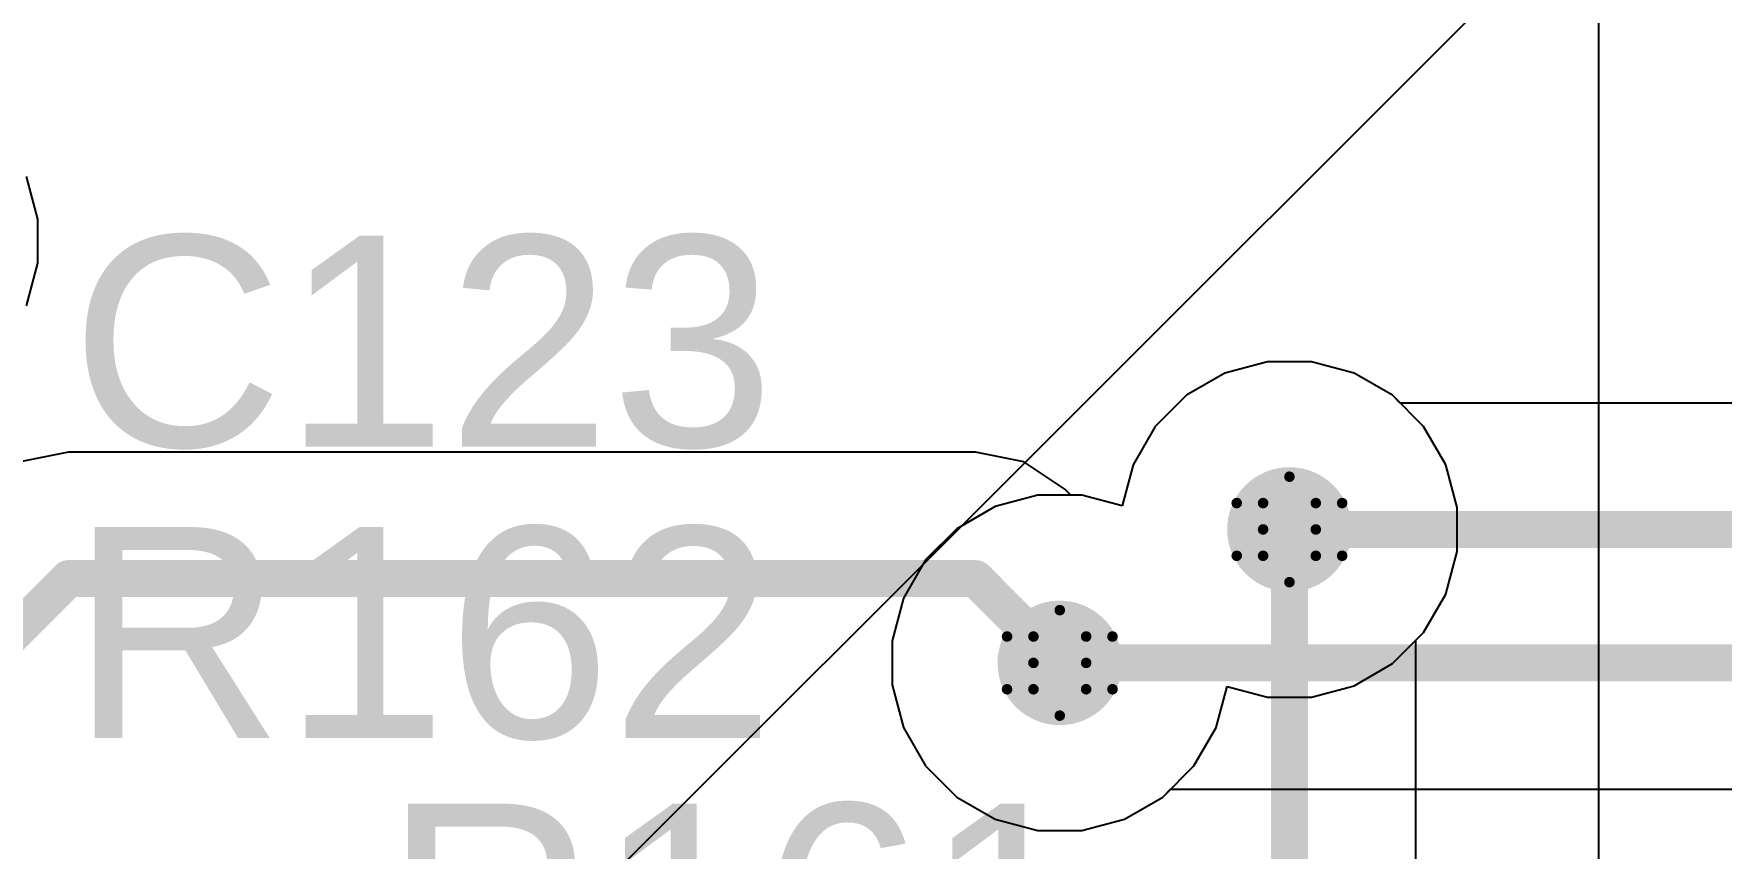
# Model space of a CAD drawing. Header units: inches. Extents: x -3 to 5437, y -3 to 5435.
# Drawn here: x 59.19 to 67.32, y 65.1 to 69.02 of the extents above; entities that cross this region are included whole.
import ezdxf

# ---------------------------------------------------------------- set-up
doc = ezdxf.new("R2010")
doc.units = ezdxf.units.IN
for name, color, linetype in [('Bottom Layer', 5, 'Continuous'), ('Bottom Solder', 6, 'Continuous'), ('Drill Drawing', 1, 'Continuous'), ('GND', 16, 'Continuous'), ('PWR', 76, 'Continuous'), ('Top Layer', 1, 'Continuous'), ('Top Overlay', 2, 'Continuous'), ('Top Solder', 216, 'Continuous'), ('Via Holes', 16, 'Continuous')]:
    doc.layers.add(name, color=color, linetype=linetype)
doc.styles.add('Arial', font='', dxfattribs={"height": 0.2})
doc.styles.get('Arial').set_extended_font_data('Arial')

# ---------------------------------------------------------------- blocks, each defined once
blk = doc.blocks.new('SCCU25B256SRB_36')
at = {"layer": 'Top Overlay'}
blk.add_lwpolyline([(8, 0, 0.127, 0.127, 1), (-8, 0, 0.127, 0.127, 1)], format="xyseb", close=True, dxfattribs=at)

msp = doc.modelspace()

# ---------------------------------------------------------------- hatches: boundary and pattern name
at = {"layer": 'Bottom Layer'}
h = msp.add_hatch(color=5, dxfattribs=at)
edge = h.paths.add_edge_path()
edge.add_arc((65.2416, 66.6321), 0.3, 0, 360)
h = msp.add_hatch(color=5, dxfattribs=at)
edge = h.paths.add_edge_path()
edge.add_arc((64.135, 65.9892), 0.3, 0, 360)
at = {"layer": 'Bottom Solder'}
h = msp.add_hatch(color=6, dxfattribs=at)
edge = h.paths.add_edge_path()
edge.add_arc((65.2416, 66.6321), 0.15, 0, 360)
h = msp.add_hatch(color=6, dxfattribs=at)
edge = h.paths.add_edge_path()
edge.add_arc((64.135, 65.9892), 0.15, 0, 360)
at = {"layer": 'GND'}
h = msp.add_hatch(color=16, dxfattribs=at)
edge = h.paths.add_edge_path()
edge.add_arc((65.2416, 66.6321), 0.3, 0, 360)
h = msp.add_hatch(color=16, dxfattribs=at)
edge = h.paths.add_edge_path()
edge.add_arc((64.135, 65.9892), 0.3, 0, 360)
at = {"layer": 'PWR'}
h = msp.add_hatch(color=76, dxfattribs=at)
edge = h.paths.add_edge_path()
edge.add_arc((65.2416, 66.6321), 0.3, 0, 360)
h = msp.add_hatch(color=76, dxfattribs=at)
edge = h.paths.add_edge_path()
edge.add_arc((64.135, 65.9892), 0.3, 0, 360)
at = {"layer": 'Top Layer'}
h = msp.add_hatch(color=1, dxfattribs=at)
edge = h.paths.add_edge_path()
edge.add_arc((65.2416, 66.6321), 0.3, 0, 360)
h = msp.add_hatch(color=1, dxfattribs=at)
edge = h.paths.add_edge_path()
edge.add_arc((64.135, 65.9892), 0.3, 0, 360)
at = {"layer": 'Top Solder'}
h = msp.add_hatch(color=216, dxfattribs=at)
edge = h.paths.add_edge_path()
edge.add_arc((65.2416, 66.6321), 0.15, 0, 360)
h = msp.add_hatch(color=216, dxfattribs=at)
edge = h.paths.add_edge_path()
edge.add_arc((64.135, 65.9892), 0.15, 0, 360)
at = {"layer": 'Via Holes'}
h = msp.add_hatch(color=7, dxfattribs=at)
edge = h.paths.add_edge_path()
edge.add_arc((65.2416, 66.6321), 0.15, 0, 360)
h = msp.add_hatch(color=7, dxfattribs=at)
edge = h.paths.add_edge_path()
edge.add_arc((64.135, 65.9892), 0.15, 0, 360)

# ---------------------------------------------------------------- linework, layer by layer
at = {"layer": 'Bottom Layer'}
for p, q in [((65.1352, 67.4401), (64.9297, 67.385)), ((65.348, 67.4401), (65.1352, 67.4401)), ((65.5535, 67.385), (65.348, 67.4401)), ((64.9297, 67.385), (64.7455, 67.2787)), ((65.7377, 67.2787), (65.5535, 67.385)), ((64.7455, 67.2787), (64.595, 67.1282)), ((65.7757, 67.2407), (65.7377, 67.2787)), ((94.1651, 67.2407), (65.7757, 67.2407)), ((64.595, 67.1282), (64.4887, 66.944)), ((64.4887, 66.944), (64.4354, 66.7452)), ((64.0286, 66.7972), (63.8231, 66.7421)), ((64.2414, 66.7972), (64.0286, 66.7972)), ((64.4354, 66.7452), (64.2414, 66.7972)), ((63.8231, 66.7421), (63.6389, 66.6358)), ((63.6389, 66.6358), (63.4884, 66.4853)), ((63.4884, 66.4853), (63.3821, 66.3011)), ((63.3821, 66.3011), (63.327, 66.0956)), ((63.327, 66.0956), (63.327, 65.8828)), ((63.327, 65.8828), (63.3821, 65.6773)), ((63.3821, 65.6773), (63.4884, 65.4931)), ((63.4884, 65.4931), (63.6389, 65.3426)), ((64.6311, 65.3426), (64.6691, 65.3806)), ((64.6691, 65.3806), (83.4807, 65.3806)), ((63.6389, 65.3426), (63.8231, 65.2363)), ((64.4469, 65.2363), (64.6311, 65.3426)), ((63.8231, 65.2363), (64.0286, 65.1812)), ((64.2414, 65.1812), (64.4469, 65.2363)), ((64.0286, 65.1812), (64.2414, 65.1812))]:
    msp.add_line(p, q, dxfattribs=at)
for points in [[(65.2416, 66.6321, 0.1778, 0.1778, 0), (94.1651, 66.6321, 0.1778, 0.1778, 0)], [(64.135, 65.9892, 0.1778, 0.1778, 0), (94.2258, 65.9892, 0.1778, 0.1778, 0)]]:
    msp.add_lwpolyline(points, format="xyseb", dxfattribs=at)
for points in [[(65.1971, 66.6321, 0.0889, 0.0889, 1), (65.286, 66.6321, 0.0889, 0.0889, 1)], [(64.0905, 65.9892, 0.0889, 0.0889, 1), (64.1794, 65.9892, 0.0889, 0.0889, 1)]]:
    msp.add_lwpolyline(points, format="xyseb", close=True, dxfattribs=at)
at = {"layer": 'Bottom Solder'}
msp.add_line((0.3381, 3.382), (5436.9008, 5435.1662), dxfattribs=at)
at = {"layer": 'Drill Drawing'}
for points in [[(65.1146, 66.7591, 0.0508, 0.0508, 0), (65.2416, 66.8861, 0.0508, 0.0508, 0)], [(65.2416, 66.8861, 0.0508, 0.0508, 0), (65.3686, 66.7591, 0.0508, 0.0508, 0)], [(64.9876, 66.7591, 0.0508, 0.0508, 0), (65.1146, 66.6321, 0.0508, 0.0508, 0)], [(64.9876, 66.7591, 0.0508, 0.0508, 0), (65.1146, 66.7591, 0.0508, 0.0508, 0)], [(65.3686, 66.7591, 0.0508, 0.0508, 0), (65.4956, 66.7591, 0.0508, 0.0508, 0)], [(65.3686, 66.6321, 0.0508, 0.0508, 0), (65.4956, 66.7591, 0.0508, 0.0508, 0)], [(64.9876, 66.5051, 0.0508, 0.0508, 0), (65.1146, 66.6321, 0.0508, 0.0508, 0)], [(65.3686, 66.6321, 0.0508, 0.0508, 0), (65.4956, 66.5051, 0.0508, 0.0508, 0)], [(64.9876, 66.5051, 0.0508, 0.0508, 0), (65.1146, 66.5051, 0.0508, 0.0508, 0)], [(65.1146, 66.5051, 0.0508, 0.0508, 0), (65.2416, 66.3781, 0.0508, 0.0508, 0)], [(65.2416, 66.3781, 0.0508, 0.0508, 0), (65.3686, 66.5051, 0.0508, 0.0508, 0)], [(65.3686, 66.5051, 0.0508, 0.0508, 0), (65.4956, 66.5051, 0.0508, 0.0508, 0)], [(64.008, 66.1162, 0.0508, 0.0508, 0), (64.135, 66.2432, 0.0508, 0.0508, 0)], [(64.135, 66.2432, 0.0508, 0.0508, 0), (64.262, 66.1162, 0.0508, 0.0508, 0)], [(63.881, 66.1162, 0.0508, 0.0508, 0), (64.008, 65.9892, 0.0508, 0.0508, 0)], [(63.881, 66.1162, 0.0508, 0.0508, 0), (64.008, 66.1162, 0.0508, 0.0508, 0)], [(64.262, 66.1162, 0.0508, 0.0508, 0), (64.389, 66.1162, 0.0508, 0.0508, 0)], [(64.262, 65.9892, 0.0508, 0.0508, 0), (64.389, 66.1162, 0.0508, 0.0508, 0)], [(63.881, 65.8622, 0.0508, 0.0508, 0), (64.008, 65.9892, 0.0508, 0.0508, 0)], [(64.262, 65.9892, 0.0508, 0.0508, 0), (64.389, 65.8622, 0.0508, 0.0508, 0)], [(63.881, 65.8622, 0.0508, 0.0508, 0), (64.008, 65.8622, 0.0508, 0.0508, 0)], [(64.008, 65.8622, 0.0508, 0.0508, 0), (64.135, 65.7352, 0.0508, 0.0508, 0)], [(64.135, 65.7352, 0.0508, 0.0508, 0), (64.262, 65.8622, 0.0508, 0.0508, 0)], [(64.262, 65.8622, 0.0508, 0.0508, 0), (64.389, 65.8622, 0.0508, 0.0508, 0)]]:
    msp.add_lwpolyline(points, format="xyseb", dxfattribs=at)
for points in [[(65.2289, 66.8861, 0.0254, 0.0254, 1), (65.2543, 66.8861, 0.0254, 0.0254, 1)], [(65.2289, 66.8861, 0.0254, 0.0254, 1), (65.2543, 66.8861, 0.0254, 0.0254, 1)], [(64.9749, 66.7591, 0.0254, 0.0254, 1), (65.0003, 66.7591, 0.0254, 0.0254, 1)], [(64.9749, 66.7591, 0.0254, 0.0254, 1), (65.0003, 66.7591, 0.0254, 0.0254, 1)], [(65.1019, 66.7591, 0.0254, 0.0254, 1), (65.1273, 66.7591, 0.0254, 0.0254, 1)], [(65.1019, 66.7591, 0.0254, 0.0254, 1), (65.1273, 66.7591, 0.0254, 0.0254, 1)], [(65.3559, 66.7591, 0.0254, 0.0254, 1), (65.3813, 66.7591, 0.0254, 0.0254, 1)], [(65.3559, 66.7591, 0.0254, 0.0254, 1), (65.3813, 66.7591, 0.0254, 0.0254, 1)], [(65.4829, 66.7591, 0.0254, 0.0254, 1), (65.5083, 66.7591, 0.0254, 0.0254, 1)], [(65.4829, 66.7591, 0.0254, 0.0254, 1), (65.5083, 66.7591, 0.0254, 0.0254, 1)], [(65.1019, 66.6321, 0.0254, 0.0254, 1), (65.1273, 66.6321, 0.0254, 0.0254, 1)], [(65.1019, 66.6321, 0.0254, 0.0254, 1), (65.1273, 66.6321, 0.0254, 0.0254, 1)], [(65.3559, 66.6321, 0.0254, 0.0254, 1), (65.3813, 66.6321, 0.0254, 0.0254, 1)], [(65.3559, 66.6321, 0.0254, 0.0254, 1), (65.3813, 66.6321, 0.0254, 0.0254, 1)], [(64.9749, 66.5051, 0.0254, 0.0254, 1), (65.0003, 66.5051, 0.0254, 0.0254, 1)], [(64.9749, 66.5051, 0.0254, 0.0254, 1), (65.0003, 66.5051, 0.0254, 0.0254, 1)], [(65.1019, 66.5051, 0.0254, 0.0254, 1), (65.1273, 66.5051, 0.0254, 0.0254, 1)], [(65.1019, 66.5051, 0.0254, 0.0254, 1), (65.1273, 66.5051, 0.0254, 0.0254, 1)], [(65.3559, 66.5051, 0.0254, 0.0254, 1), (65.3813, 66.5051, 0.0254, 0.0254, 1)], [(65.3559, 66.5051, 0.0254, 0.0254, 1), (65.3813, 66.5051, 0.0254, 0.0254, 1)], [(65.4829, 66.5051, 0.0254, 0.0254, 1), (65.5083, 66.5051, 0.0254, 0.0254, 1)], [(65.4829, 66.5051, 0.0254, 0.0254, 1), (65.5083, 66.5051, 0.0254, 0.0254, 1)], [(65.2289, 66.3781, 0.0254, 0.0254, 1), (65.2543, 66.3781, 0.0254, 0.0254, 1)], [(65.2289, 66.3781, 0.0254, 0.0254, 1), (65.2543, 66.3781, 0.0254, 0.0254, 1)], [(64.1223, 66.2432, 0.0254, 0.0254, 1), (64.1477, 66.2432, 0.0254, 0.0254, 1)], [(64.1223, 66.2432, 0.0254, 0.0254, 1), (64.1477, 66.2432, 0.0254, 0.0254, 1)], [(63.8683, 66.1162, 0.0254, 0.0254, 1), (63.8937, 66.1162, 0.0254, 0.0254, 1)], [(63.8683, 66.1162, 0.0254, 0.0254, 1), (63.8937, 66.1162, 0.0254, 0.0254, 1)], [(63.9953, 66.1162, 0.0254, 0.0254, 1), (64.0207, 66.1162, 0.0254, 0.0254, 1)], [(63.9953, 66.1162, 0.0254, 0.0254, 1), (64.0207, 66.1162, 0.0254, 0.0254, 1)], [(64.2493, 66.1162, 0.0254, 0.0254, 1), (64.2747, 66.1162, 0.0254, 0.0254, 1)], [(64.2493, 66.1162, 0.0254, 0.0254, 1), (64.2747, 66.1162, 0.0254, 0.0254, 1)], [(64.3763, 66.1162, 0.0254, 0.0254, 1), (64.4017, 66.1162, 0.0254, 0.0254, 1)], [(64.3763, 66.1162, 0.0254, 0.0254, 1), (64.4017, 66.1162, 0.0254, 0.0254, 1)], [(63.9953, 65.9892, 0.0254, 0.0254, 1), (64.0207, 65.9892, 0.0254, 0.0254, 1)], [(63.9953, 65.9892, 0.0254, 0.0254, 1), (64.0207, 65.9892, 0.0254, 0.0254, 1)], [(64.2493, 65.9892, 0.0254, 0.0254, 1), (64.2747, 65.9892, 0.0254, 0.0254, 1)], [(64.2493, 65.9892, 0.0254, 0.0254, 1), (64.2747, 65.9892, 0.0254, 0.0254, 1)], [(63.8683, 65.8622, 0.0254, 0.0254, 1), (63.8937, 65.8622, 0.0254, 0.0254, 1)], [(63.8683, 65.8622, 0.0254, 0.0254, 1), (63.8937, 65.8622, 0.0254, 0.0254, 1)], [(63.9953, 65.8622, 0.0254, 0.0254, 1), (64.0207, 65.8622, 0.0254, 0.0254, 1)], [(63.9953, 65.8622, 0.0254, 0.0254, 1), (64.0207, 65.8622, 0.0254, 0.0254, 1)], [(64.2493, 65.8622, 0.0254, 0.0254, 1), (64.2747, 65.8622, 0.0254, 0.0254, 1)], [(64.2493, 65.8622, 0.0254, 0.0254, 1), (64.2747, 65.8622, 0.0254, 0.0254, 1)], [(64.3763, 65.8622, 0.0254, 0.0254, 1), (64.4017, 65.8622, 0.0254, 0.0254, 1)], [(64.3763, 65.8622, 0.0254, 0.0254, 1), (64.4017, 65.8622, 0.0254, 0.0254, 1)], [(64.1223, 65.7352, 0.0254, 0.0254, 1), (64.1477, 65.7352, 0.0254, 0.0254, 1)], [(64.1223, 65.7352, 0.0254, 0.0254, 1), (64.1477, 65.7352, 0.0254, 0.0254, 1)]]:
    msp.add_lwpolyline(points, format="xyseb", close=True, dxfattribs=at)
at = {"layer": 'GND'}
for p, q in [((66.7312, 70.652), (66.7312, 59.23)), ((65.1352, 67.4401), (64.9297, 67.385)), ((65.348, 67.4401), (65.1352, 67.4401)), ((65.5535, 67.385), (65.348, 67.4401)), ((64.9297, 67.385), (64.7455, 67.2787)), ((65.7377, 67.2787), (65.5535, 67.385)), ((64.7455, 67.2787), (64.595, 67.1282)), ((65.8881, 67.1282), (65.7377, 67.2787)), ((64.595, 67.1282), (64.4887, 66.944)), ((65.9945, 66.944), (65.8881, 67.1282)), ((64.4887, 66.944), (64.4354, 66.7452)), ((66.0496, 66.7385), (65.9945, 66.944)), ((64.0286, 66.7972), (63.8231, 66.7421)), ((64.2414, 66.7972), (64.0286, 66.7972)), ((64.4354, 66.7452), (64.2414, 66.7972)), ((63.8231, 66.7421), (63.6389, 66.6358)), ((66.0496, 66.5257), (66.0496, 66.7385)), ((63.6389, 66.6358), (63.4884, 66.4853)), ((65.9945, 66.3202), (66.0496, 66.5257)), ((63.4884, 66.4853), (63.3821, 66.3011)), ((63.3821, 66.3011), (63.327, 66.0956)), ((65.8881, 66.136), (65.9945, 66.3202)), ((65.7377, 65.9855), (65.8881, 66.136)), ((63.327, 66.0956), (63.327, 65.8828)), ((65.5535, 65.8792), (65.7377, 65.9855)), ((63.327, 65.8828), (63.3821, 65.6773)), ((64.8879, 65.6773), (64.9412, 65.8761)), ((64.9412, 65.8761), (65.1352, 65.8241)), ((65.348, 65.8241), (65.5535, 65.8792)), ((65.1352, 65.8241), (65.348, 65.8241)), ((63.3821, 65.6773), (63.4884, 65.4931)), ((64.7816, 65.4931), (64.8879, 65.6773)), ((63.4884, 65.4931), (63.6389, 65.3426)), ((64.6311, 65.3426), (64.7816, 65.4931)), ((63.6389, 65.3426), (63.8231, 65.2363)), ((64.4469, 65.2363), (64.6311, 65.3426)), ((63.8231, 65.2363), (64.0286, 65.1812)), ((64.2414, 65.1812), (64.4469, 65.2363)), ((64.0286, 65.1812), (64.2414, 65.1812))]:
    msp.add_line(p, q, dxfattribs=at)
at = {"layer": 'PWR'}
for p, q in [((59.2109, 68.1276), (59.1559, 68.3331)), ((59.2109, 67.9148), (59.2109, 68.1276)), ((59.1559, 67.7093), (59.2109, 67.9148)), ((65.1352, 67.4401), (64.9297, 67.385)), ((65.348, 67.4401), (65.1352, 67.4401)), ((65.5535, 67.385), (65.348, 67.4401)), ((64.9297, 67.385), (64.7455, 67.2787)), ((65.7377, 67.2787), (65.5535, 67.385)), ((64.7455, 67.2787), (64.595, 67.1282)), ((65.8881, 67.1282), (65.7377, 67.2787)), ((64.595, 67.1282), (64.4887, 66.944)), ((65.9945, 66.944), (65.8881, 67.1282)), ((64.4887, 66.944), (64.4354, 66.7452)), ((66.0496, 66.7385), (65.9945, 66.944)), ((64.0286, 66.7972), (63.8231, 66.7421)), ((64.2414, 66.7972), (64.0286, 66.7972)), ((64.4354, 66.7452), (64.2414, 66.7972)), ((63.8231, 66.7421), (63.6389, 66.6358)), ((66.0496, 66.5257), (66.0496, 66.7385)), ((63.6389, 66.6358), (63.4884, 66.4853)), ((65.9945, 66.3202), (66.0496, 66.5257)), ((63.4884, 66.4853), (63.3821, 66.3011)), ((63.3821, 66.3011), (63.327, 66.0956)), ((65.8881, 66.136), (65.9945, 66.3202)), ((65.7377, 65.9855), (65.8881, 66.136)), ((63.327, 66.0956), (63.327, 65.8828)), ((65.5535, 65.8792), (65.7377, 65.9855)), ((63.327, 65.8828), (63.3821, 65.6773)), ((64.8879, 65.6773), (64.9412, 65.8761)), ((64.9412, 65.8761), (65.1352, 65.8241)), ((65.348, 65.8241), (65.5535, 65.8792)), ((65.1352, 65.8241), (65.348, 65.8241)), ((63.3821, 65.6773), (63.4884, 65.4931)), ((64.7816, 65.4931), (64.8879, 65.6773)), ((63.4884, 65.4931), (63.6389, 65.3426)), ((64.6311, 65.3426), (64.7816, 65.4931)), ((63.6389, 65.3426), (63.8231, 65.2363)), ((64.4469, 65.2363), (64.6311, 65.3426)), ((63.8231, 65.2363), (64.0286, 65.1812)), ((64.2414, 65.1812), (64.4469, 65.2363)), ((64.0286, 65.1812), (64.2414, 65.1812))]:
    msp.add_line(p, q, dxfattribs=at)
at = {"layer": 'Top Layer'}
for p, q in [((65.1352, 67.4401), (64.9297, 67.385)), ((65.348, 67.4401), (65.1352, 67.4401)), ((65.5535, 67.385), (65.348, 67.4401)), ((64.9297, 67.385), (64.7455, 67.2787)), ((65.7377, 67.2787), (65.5535, 67.385)), ((64.7455, 67.2787), (64.595, 67.1282)), ((65.8881, 67.1282), (65.7377, 67.2787)), ((64.595, 67.1282), (64.4887, 66.944)), ((65.9945, 66.944), (65.8881, 67.1282)), ((59.3589, 67.0042), (59.126, 66.9579)), ((63.7286, 67.0042), (59.3589, 67.0042)), ((59.3589, 67.0042), (59.3589, 67.0042)), ((63.9615, 66.9579), (63.7286, 67.0042)), ((63.7286, 67.0042), (63.7286, 67.0042)), ((64.1589, 66.8259), (63.9615, 66.9579)), ((64.4887, 66.944), (64.4354, 66.7452)), ((66.0496, 66.7385), (65.9945, 66.944)), ((64.1877, 66.7972), (64.1589, 66.8259)), ((64.2414, 66.7972), (64.1877, 66.7972)), ((64.4354, 66.7452), (64.2414, 66.7972)), ((66.0496, 66.5257), (66.0496, 66.7385)), ((65.9945, 66.3202), (66.0496, 66.5257)), ((65.8881, 66.136), (65.9945, 66.3202)), ((65.8502, 66.098), (65.8881, 66.136)), ((65.8502, 62.5492), (65.8502, 66.098))]:
    msp.add_line(p, q, dxfattribs=at)
for points in [[(65.2416, 62.5492, 0.1778, 0.1778, 0), (65.2416, 66.6321, 0.1778, 0.1778, 0)], [(58.889, 65.9257, 0.1778, 0.1778, 0), (59.3589, 66.3956, 0.1778, 0.1778, 0)], [(59.3589, 66.3956, 0.1778, 0.1778, 0), (63.7286, 66.3956, 0.1778, 0.1778, 0)], [(63.7286, 66.3956, 0.1778, 0.1778, 0), (64.135, 65.9892, 0.1778, 0.1778, 0)]]:
    msp.add_lwpolyline(points, format="xyseb", dxfattribs=at)
for points in [[(65.1971, 66.6321, 0.0889, 0.0889, 1), (65.286, 66.6321, 0.0889, 0.0889, 1)], [(59.3145, 66.3956, 0.0889, 0.0889, 1), (59.4034, 66.3956, 0.0889, 0.0889, 1)], [(59.3145, 66.3956, 0.0889, 0.0889, 1), (59.4034, 66.3956, 0.0889, 0.0889, 1)], [(63.6842, 66.3956, 0.0889, 0.0889, 1), (63.773, 66.3956, 0.0889, 0.0889, 1)], [(63.6842, 66.3956, 0.0889, 0.0889, 1), (63.773, 66.3956, 0.0889, 0.0889, 1)], [(64.0905, 65.9892, 0.0889, 0.0889, 1), (64.1794, 65.9892, 0.0889, 0.0889, 1)]]:
    msp.add_lwpolyline(points, format="xyseb", close=True, dxfattribs=at)
at = {"layer": 'Top Solder'}
msp.add_line((0.3381, 3.382), (5436.9008, 5435.1662), dxfattribs=at)

# ---------------------------------------------------------------- block references
at = {"rotation": 90}
msp.add_blockref('SCCU25B256SRB_36', (51.8414, 73.3576), dxfattribs=at)

# ---------------------------------------------------------------- texts
at = {"layer": 'Top Overlay', "style": 'Arial'}
for s, p in [('C123', (59.3687, 67.0308)), ('R162', (59.3687, 65.6278)), ('R161', (60.878, 64.2947))]:
    msp.add_text(s, height=1.016, dxfattribs=at).set_placement(p)

doc.saveas('drawing.dxf')
